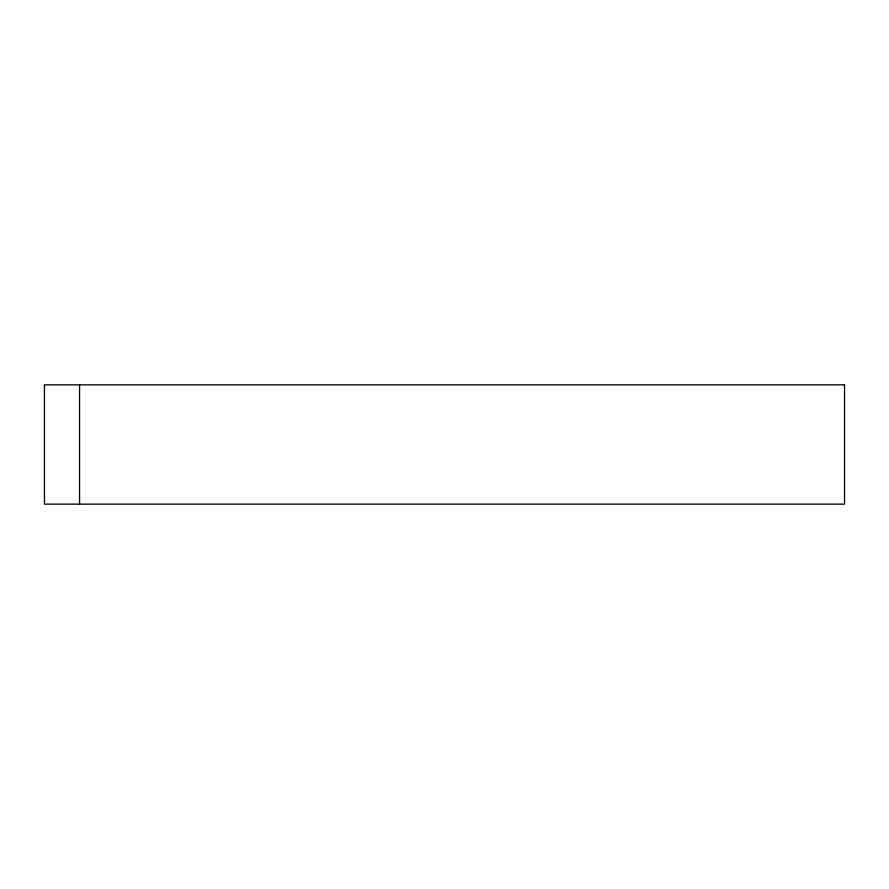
<?xml version="1.0" encoding="UTF-8"?>
<svg xmlns="http://www.w3.org/2000/svg" width="889" height="889" viewBox="0 0 889 889"><rect width="100%" height="100%" fill="white"/><g stroke="black" fill="none" stroke-linecap="round" stroke-linejoin="round"><path stroke-width="1.33" d="M79.566 384.859L79.566 504.141M844.55 384.859L44.45 384.859L44.45 504.141L844.55 504.141L844.55 384.859"/></g></svg>
